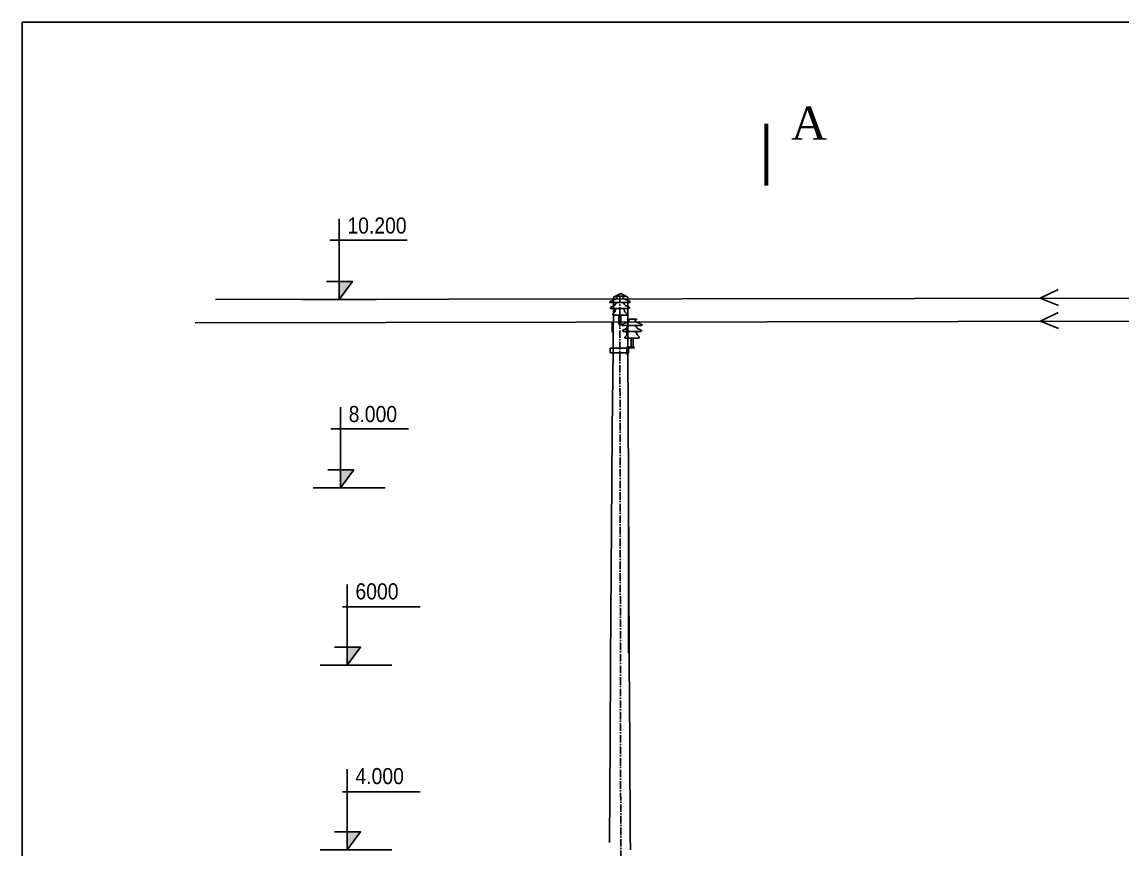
# Model space of a CAD drawing. Header units: inches. Extents: x -246336 to 136055, y -106871 to 69513.
# Drawn here: x -216812 to -208001, y -15677 to -9053 of the extents above; entities that cross this region are included whole.
import ezdxf

# ---------------------------------------------------------------- set-up
doc = ezdxf.new("R2010")
doc.units = ezdxf.units.IN
doc.header["$MEASUREMENT"] = 0
doc.linetypes.add('ACAD_ISO10W100', pattern=[18.5, 12, -3, 0.5, -3])
for name, color, linetype in [('COT_MONG', 5, 'Continuous'), ('Layer1', 7, 'Continuous'), ('XA-TT1', 7, 'Continuous'), ('XA-TT2', 7, 'Continuous')]:
    doc.layers.add(name, color=color, linetype=linetype)
doc.styles.add('CH3', font='TVROMAND.shx', dxfattribs={"width": 0.9, "height": 2.5})
doc.styles.add('VIET4', font='Vhtime.ttf', dxfattribs={"height": 4})

# ---------------------------------------------------------------- blocks, each defined once
blk = doc.blocks.new('SUDUNG')
at = {"layer": 'XA-TT1', "linetype": 'Continuous'}
for points in [[(0, 1.167), (-0.515, 1.167, -0.756652), (-0.532, 1.227), (-0.207, 1.356, 0.805003), (-0.219, 1.476, -1.319257), (-0.218, 1.516), (-0.057, 1.516)], [(0, 1.167), (0.515, 1.167, 0.756652), (0.532, 1.227), (0.207, 1.356, -0.805003), (0.219, 1.476, 1.319257), (0.218, 1.516), (-0.059, 1.516)], [(0, 0.843), (-0.471, 0.843, -0.745259), (-0.495, 0.923), (-0.303, 1.007, 0.255502), (-0.206, 1.162)], [(-0.213, 0.843), (-0.271, 0.67), (-0.38, 0.548, 0.566381), (-0.348, 0.483), (0, 0.483)], [(0, 0.843), (0.471, 0.843, 0.745259), (0.495, 0.923), (0.303, 1.007, -0.255502), (0.206, 1.162)], [(0.213, 0.843), (0.271, 0.67), (0.38, 0.548, -0.566381), (0.348, 0.483), (0, 0.483)]]:
    blk.add_lwpolyline(points, format="xyb", dxfattribs=at)
blk.add_lwpolyline([(-0.052, 0.483), (-0.052, 0), (0.052, 0), (0.052, 0.483)], close=True, dxfattribs=at)
blk = doc.blocks.new('A$C12321B95')
at = {"layer": 'XA-TT1', "linetype": 'Continuous', "xscale": -2.7, "yscale": 2.7, "zscale": 2.7, "rotation": 90}
blk.add_blockref('SUDUNG', (4.09, 1.48), dxfattribs=at)

msp = doc.modelspace()

# ---------------------------------------------------------------- linework, layer by layer
at = {"color": 1}
for p, q in [((-216812.302, -27905.627), (-216812.302, -9052.59)), ((-216812.302, -9052.59), (-191394.958, -9052.59))]:
    msp.add_line(p, q, dxfattribs=at)
at = {"color": 2, "linetype": 'ACAD_ISO10W100', "ltscale": 5}
msp.add_line((-212027.969, -11242.633), (-212014.075, -19766.215), dxfattribs=at)
at = {"layer": 'COT_MONG', "color": 7}
for p, q in [((-212078.476, -11253.644), (-212020.76, -11225.192)), ((-212020.76, -11225.192), (-211962.889, -11253.72))]:
    msp.add_line(p, q, dxfattribs=at)
at = {"layer": 'Layer1'}
for p, q in [((-211963.021, -11675.309), (-211957.701, -12727.824)), ((-211957.701, -12727.824), (-211957.701, -14102.789))]:
    msp.add_line(p, q, dxfattribs=at)
at = {"layer": 'XA-TT1'}
for p, q in [((-214349.791, -10798.132), (-213730.797, -10798.132)), ((-214572.757, -11271.893), (-213975.655, -11271.893)), ((-214339.658, -12306.361), (-213720.664, -12306.361)), ((-214481.142, -12780.122), (-213906.362, -12780.122)), ((-214246.206, -13732.519), (-213627.212, -13732.519)), ((-214426.906, -14199.025), (-213852.125, -14199.025)), ((-214246.206, -15210.623), (-213627.212, -15210.623)), ((-214426.906, -15677.129), (-213852.125, -15677.129))]:
    msp.add_line(p, q, dxfattribs=at)
at = {"layer": 'XA-TT1', "color": 6}
for p, q in [((-205878.292, -11258.129), (-215264.192, -11271.502)), ((-215426.457, -11459.018), (-206048.474, -11442.353))]:
    msp.add_line(p, q, dxfattribs=at)
at = {"layer": 'XA-TT1', "color": 3}
for p, q in [((-208662.958, -11262.628), (-208520.338, -11192.785)), ((-208662.958, -11262.628), (-208518.523, -11319.73)), ((-208662.178, -11447.17), (-208519.558, -11377.326)), ((-208662.178, -11447.17), (-208517.743, -11504.272))]:
    msp.add_line(p, q, dxfattribs=at)
at = {"layer": 'XA-TT1', "color": 7}
msp.add_line((-211930.501, -11653.908), (-211947.661, -11653.908), dxfattribs=at)
at = {"layer": 'XA-TT1', "const_width": 33, "flags": 128}
msp.add_lwpolyline([(-210855.825, -9864.527), (-210855.825, -10362.948)], dxfattribs=at)
at = {"layer": 'XA-TT1', "flags": 128}
msp.add_lwpolyline([(-210855.825, -10113.738, 0, 66, 0), (-210683.753, -10113.738, 0, 0, 0), (-210397.179, -10113.738, 0, 0, 0)], format="xyseb", dxfattribs=at)
for points in [[(-214274.206, -10626.516), (-214274.206, -11271.893), (-214167.531, -11127.548), (-214375.547, -11127.548)], [(-214264.074, -12134.745), (-214264.074, -12780.122), (-214157.399, -12635.778), (-214365.415, -12635.778)], [(-214209.837, -13553.648), (-214209.837, -14199.025), (-214103.162, -14054.68), (-214311.178, -14054.68)], [(-214209.837, -15031.752), (-214209.837, -15677.129), (-214103.162, -15532.784), (-214311.178, -15532.784)]]:
    msp.add_lwpolyline(points, dxfattribs=at)
at = {"layer": 'XA-TT1', "color": 7, "flags": 128}
for points in [[(-212079.275, -11336.603), (-212078.476, -11253.644)], [(-211962.889, -11253.72), (-211962.915, -11336.603)], [(-212081.378, -11554.873), (-212079.275, -11336.603)], [(-211962.915, -11336.603), (-211963.021, -11675.309)], [(-211972.885, -11559.084), (-211972.946, -11490.442)], [(-212082.578, -11679.514), (-212081.378, -11554.873)], [(-212088.657, -12310.437), (-212082.578, -11679.514)], [(-211910.89, -11653.882), (-211970.95, -11653.882), (-211970.95, -11713.942)], [(-211910.89, -11659.888), (-211964.944, -11659.888), (-211964.944, -11713.942)], [(-212091.568, -12727.824), (-212088.657, -12310.437)], [(-212101.464, -14162.849), (-212091.568, -12727.824)], [(-211959.752, -12732.025), (-211952.121, -14162.849)], [(-211952.568, -14060.986), (-211952.385, -14102.789)], [(-212104.122, -14818.697), (-212101.464, -14162.849)], [(-211952.121, -14162.849), (-211949.242, -14818.697)], [(-212111.896, -15618.037), (-212104.122, -14818.697)], [(-211949.242, -14818.697), (-211944.276, -15563.524)], [(-212111.896, -15618.037), (-212111.365, -15563.524)], [(-211944.276, -15563.524), (-211943.518, -15677.225)]]:
    msp.add_lwpolyline(points, dxfattribs=at)
at = {"layer": 'XA-TT1'}
msp.add_lwpolyline([(-212104.935, -11661.907), (-211957.752, -11661.907), (-211957.752, -11699.334), (-212104.935, -11699.334)], close=True, dxfattribs=at)
for points in [[(-214274.206, -11271.893), (-214167.531, -11127.548), (-214274.206, -11127.548)], [(-214264.074, -12780.122), (-214157.399, -12635.778), (-214264.074, -12635.778)], [(-214103.162, -14054.68), (-214209.837, -14199.025), (-214209.837, -14054.68)], [(-214103.162, -15532.784), (-214209.837, -15677.129), (-214209.837, -15532.784)]]:
    msp.add_solid(points, dxfattribs=at)
at = {"layer": 'XA-TT2'}
msp.add_lwpolyline([(-212088.644, -11533.529), (-212088.644, -11455.9)], dxfattribs=at)

# ---------------------------------------------------------------- block references
at = {"layer": 'XA-TT1', "xscale": 54.92526375027229, "yscale": 54.92526375027229, "zscale": 54.92526375020557, "rotation": 270}
for p in [(-212108.813, -11245.152), (-212011.581, -11429.014)]:
    msp.add_blockref('A$C12321B95', p, dxfattribs=at)

# ---------------------------------------------------------------- texts
at = {"layer": 'XA-TT1', "style": 'CH3', "width": 0.9}
for s, p in [('10.200', (-214208.306, -10745.111)), ('8.000', (-214198.174, -12253.34)), ('6000', (-214143.937, -13672.243)), ('4.000', (-214143.937, -15150.347))]:
    msp.add_text(s, height=128.7, dxfattribs=at).set_placement(p)
at = {"layer": 'XA-TT1', "insert": (-210658.094, -9730.628), "char_height": 264, "width": 421.08, "attachment_point": 1, "style": 'VIET4'}
msp.add_mtext('A', dxfattribs=at)

doc.saveas('drawing.dxf')
